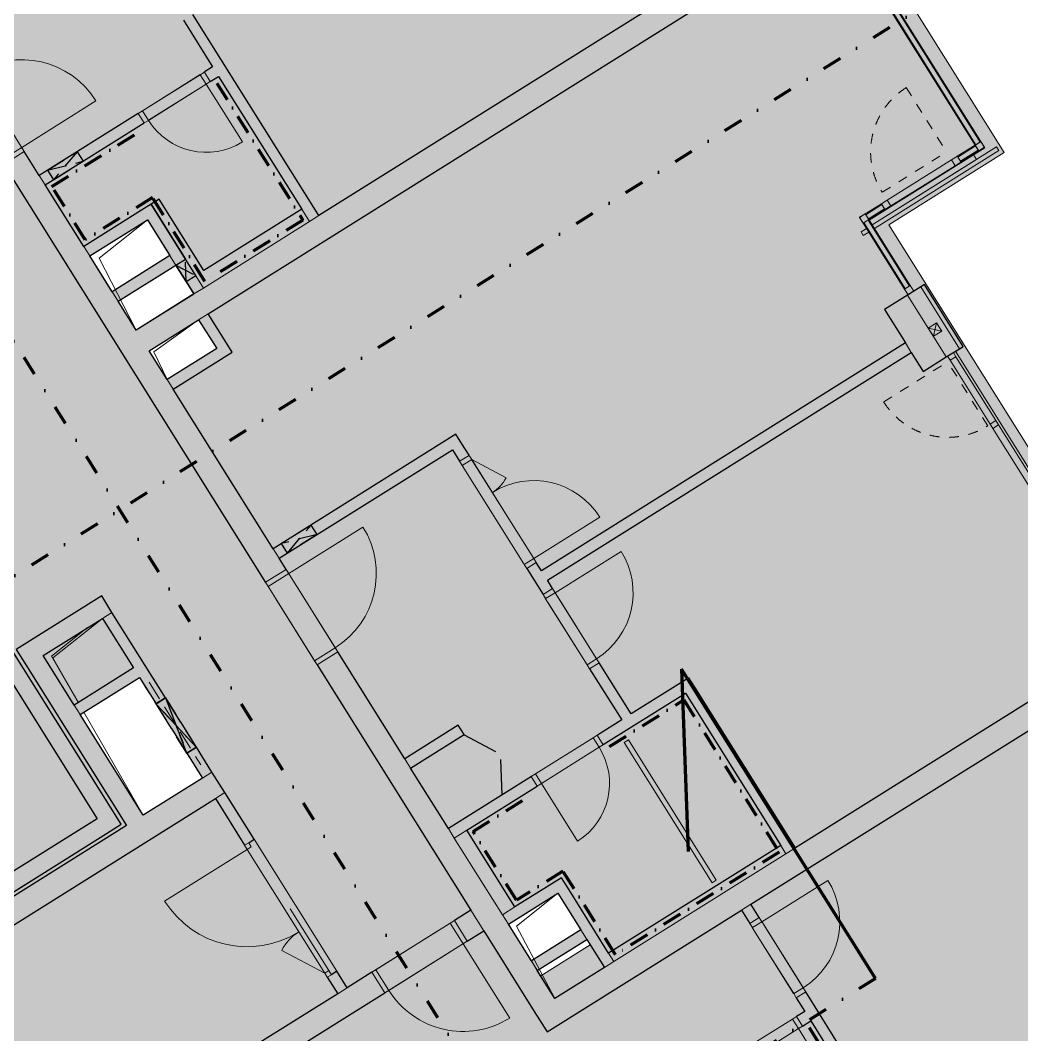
# Model space of a CAD drawing. Header units: millimetres. Extents: x -9657 to 178820, y -8645 to 72638.
# Drawn here: x 95927 to 106212, y 23833 to 34252 of the extents above; entities that cross this region are included whole.
import ezdxf

# ---------------------------------------------------------------- set-up
doc = ezdxf.new("R2010")
doc.units = ezdxf.units.MM
for name, pattern in [('HA_Dash_2mm-S1mm', [200, 100, -100]), ('HA_Dash_3mm-S1mm', [300, 200, -100]), ('HA_DashDot_2_2mm-S0_6mm', [1650, 750, -450, 0, -450]), ('HA_DashDot_4mm-S1mm', [400, 200, -100, 0, -100]), ('HA_DashDot_6mm-S2mm', [600, 200, -200, 0, -200])]:
    doc.linetypes.add(name, pattern=pattern)
for name, color, linetype, lineweight in [('A-DETL-____-OTLN', 9, 'Continuous', 25), ('A-DETL-____-THIN', 9, 'Continuous', 9), ('A-DETL-GENF-OTLN', 9, 'Continuous', 9), ('A-DOOR-____-MCUT', 9, 'Continuous', 9), ('A-DOOR-____-OTLN', 9, 'Continuous', 9), ('A-DOOR-FRAM-MCUT', 9, 'Continuous', 9), ('A-FLOR-____-OTLN', 9, 'Continuous', 9), ('A-GENM-____-HDLN', 9, 'HA_Dash_3mm-S1mm', 9), ('A-GENM-____-MCUT', 9, 'Continuous', 25), ('A-GENM-____-OTLN', 9, 'Continuous', 9), ('A-GLAZ-____-MCUT', 9, 'Continuous', 5), ('A-GLAZ-____-OTLN', 9, 'Continuous', 5), ('A-GLAZ-CURT-MCUT', 9, 'Continuous', 5), ('A-GLAZ-CURT-OTLN', 9, 'Continuous', 5), ('A-GLAZ-CWMG-MCUT', 9, 'Continuous', 5), ('A-GLAZ-CWMG-OTLN', 9, 'Continuous', 5), ('A-WALL-____-MCUT', 9, 'Continuous', 25), ('A-WALL-____-OTLN', 9, 'Continuous', 9), ('G-____-____-SYMB', 9, 'Continuous', 5), ('I-WALL-____-MCUT', 9, 'Continuous', 25), ('I-WALL-____-OTLN', 9, 'Continuous', 9), ('M-HVAC-DUCT-OTLN', 9, 'Continuous', 9), ('S-BEAM-____-OTLN', 9, 'Continuous', 9)]:
    doc.layers.add(name, color=color, linetype=linetype, lineweight=lineweight)

# ---------------------------------------------------------------- blocks, each defined once
blk = doc.blocks.new('HA_DR_Single_Swing_Solid - In_BJ_700x2100-2040353-schema rezu D_130_5300')
at = {"layer": 'A-DOOR-____-MCUT', "linetype": 'HA_DashDot_2_2mm-S0_6mm'}
for p, q in [((-350, 57.5), (350, 57.5)), ((-350, -57.5), (350, -57.5))]:
    blk.add_line(p, q, dxfattribs=at)
at = {"layer": 'A-DOOR-____-OTLN', "lineweight": 5}
blk.add_line((350, -757.5), (350, -57.5), dxfattribs=at)
blk.add_arc((350, -57.5), 700, 180, 270, dxfattribs=at)
at = {"layer": 'A-DOOR-FRAM-MCUT'}
for p, q in [((-350, 57.5), (-400, 57.5)), ((-400, 57.5), (-400, -57.5)), ((-350, -57.5), (-350, 57.5)), ((400, 57.5), (350, 57.5)), ((350, 57.5), (350, -57.5)), ((400, -57.5), (400, 57.5)), ((-400, -57.5), (-350, -57.5)), ((350, -57.5), (400, -57.5))]:
    blk.add_line(p, q, dxfattribs=at)
blk = doc.blocks.new('HA_DR_Single_Swing_Solid - In_BJ_900x2100_Vstup-2040224-schema rezu D_130_5300')
at = {"layer": 'A-DOOR-____-MCUT', "linetype": 'HA_DashDot_2_2mm-S0_6mm'}
for p, q in [((-450, 125), (450, 125)), ((-450, -125), (450, -125))]:
    blk.add_line(p, q, dxfattribs=at)
at = {"layer": 'A-DOOR-____-OTLN', "lineweight": 5}
blk.add_line((450, 1025), (450, 125), dxfattribs=at)
at = {"layer": 'A-DOOR-____-OTLN'}
for p, q in [((-500, 125), (500, 125)), ((-500, -125), (500, -125))]:
    blk.add_line(p, q, dxfattribs=at)
at = {"layer": 'A-DOOR-____-OTLN', "lineweight": 5}
blk.add_arc((450, 125), 900, 90, 180, dxfattribs=at)
at = {"layer": 'A-DOOR-FRAM-MCUT'}
for p, q in [((-500, -125), (-500, 125)), ((-500, 125), (-450, 125)), ((-450, 125), (-450, -125)), ((450, 125), (500, 125)), ((450, -125), (450, 125)), ((500, 125), (500, -125)), ((-450, -125), (-500, -125)), ((500, -125), (450, -125))]:
    blk.add_line(p, q, dxfattribs=at)
blk = doc.blocks.new('HA_DR_Single_Swing_Solid - In_BJ_900x2100_Vstup-2040222-schema rezu D_130_5300')
at = {"layer": 'A-DOOR-____-MCUT', "linetype": 'HA_DashDot_2_2mm-S0_6mm'}
for p, q in [((-450, 125), (450, 125)), ((-450, -125), (450, -125))]:
    blk.add_line(p, q, dxfattribs=at)
at = {"layer": 'A-DOOR-____-OTLN'}
for p, q in [((-500, 125), (500, 125)), ((-500, -125), (500, -125))]:
    blk.add_line(p, q, dxfattribs=at)
at = {"layer": 'A-DOOR-____-OTLN', "lineweight": 5}
blk.add_line((450, -1025), (450, -125), dxfattribs=at)
blk.add_arc((450, -125), 900, 180, 270, dxfattribs=at)
at = {"layer": 'A-DOOR-FRAM-MCUT'}
for p, q in [((-450, 125), (-500, 125)), ((-500, 125), (-500, -125)), ((-450, -125), (-450, 125)), ((500, 125), (450, 125)), ((450, 125), (450, -125)), ((500, -125), (500, 125)), ((-500, -125), (-450, -125)), ((450, -125), (500, -125))]:
    blk.add_line(p, q, dxfattribs=at)
blk = doc.blocks.new('HA_DR_Double_Swing_Solid - In_BJ_1200x2100_800-1662813-schema rezu D_130_5300')
at = {"layer": 'A-DOOR-____-MCUT', "linetype": 'HA_DashDot_2_2mm-S0_6mm'}
for p, q in [((-600, 57.5), (600, 57.5)), ((-600, -57.5), (600, -57.5))]:
    blk.add_line(p, q, dxfattribs=at)
at = {"layer": 'A-DOOR-____-OTLN', "lineweight": 5}
for p, q in [((600, 857.5), (600, 57.5)), ((-253.6, 257.5), (-600, 57.5))]:
    blk.add_line(p, q, dxfattribs=at)
for centre, radius, start, end in [((600, 57.5), 800, 90, 180), ((-600, 57.5), 400, 360, 30)]:
    blk.add_arc(centre, radius, start, end, dxfattribs=at)
at = {"layer": 'A-DOOR-FRAM-MCUT'}
for p, q in [((-650, -57.5), (-650, 57.5)), ((-650, 57.5), (-600, 57.5)), ((-600, 57.5), (-600, -57.5)), ((600, 57.5), (650, 57.5)), ((600, -57.5), (600, 57.5)), ((650, 57.5), (650, -57.5)), ((-600, -57.5), (-650, -57.5)), ((650, -57.5), (600, -57.5))]:
    blk.add_line(p, q, dxfattribs=at)
blk = doc.blocks.new('HA_DR_Single_Swing_Solid - In_BJ_700x2100-2040355-schema rezu D_130_5300')
at = {"layer": 'A-DOOR-____-MCUT', "linetype": 'HA_DashDot_2_2mm-S0_6mm'}
for p, q in [((-350, 57.5), (350, 57.5)), ((-350, -57.5), (350, -57.5))]:
    blk.add_line(p, q, dxfattribs=at)
at = {"layer": 'A-DOOR-____-OTLN', "lineweight": 5}
blk.add_line((350, 757.5), (350, 57.5), dxfattribs=at)
blk.add_arc((350, 57.5), 700, 90, 180, dxfattribs=at)
at = {"layer": 'A-DOOR-FRAM-MCUT'}
for p, q in [((-400, -57.5), (-400, 57.5)), ((-400, 57.5), (-350, 57.5)), ((-350, 57.5), (-350, -57.5)), ((350, 57.5), (400, 57.5)), ((350, -57.5), (350, 57.5)), ((400, 57.5), (400, -57.5)), ((-350, -57.5), (-400, -57.5)), ((400, -57.5), (350, -57.5))]:
    blk.add_line(p, q, dxfattribs=at)
blk = doc.blocks.new('HA_DR_Single_Swing_Solid - In_BJ_800x2100-2040331-schema rezu D_130_5300')
at = {"layer": 'A-DOOR-____-MCUT', "linetype": 'HA_DashDot_2_2mm-S0_6mm'}
for p, q in [((-400, 57.5), (400, 57.5)), ((-400, -57.5), (400, -57.5))]:
    blk.add_line(p, q, dxfattribs=at)
at = {"layer": 'A-DOOR-____-OTLN', "lineweight": 5}
blk.add_line((400, -857.5), (400, -57.5), dxfattribs=at)
blk.add_arc((400, -57.5), 800, 180, 270, dxfattribs=at)
at = {"layer": 'A-DOOR-FRAM-MCUT'}
for p, q in [((-400, 57.5), (-450, 57.5)), ((-450, 57.5), (-450, -57.5)), ((-400, -57.5), (-400, 57.5)), ((450, 57.5), (400, 57.5)), ((400, 57.5), (400, -57.5)), ((450, -57.5), (450, 57.5)), ((-450, -57.5), (-400, -57.5)), ((400, -57.5), (450, -57.5))]:
    blk.add_line(p, q, dxfattribs=at)
blk = doc.blocks.new('HA_DR_Double_Swing_Solid_wCasing - In_OBJ_1500x2100_1000-1799535-schema rezu D_130_5300')
at = {"layer": 'A-DOOR-____-MCUT', "linetype": 'HA_DashDot_2_2mm-S0_6mm'}
for p, q in [((-750, 57.5), (750, 57.5)), ((-750, 7.5), (750, 7.5))]:
    blk.add_line(p, q, dxfattribs=at)
at = {"layer": 'A-DOOR-____-OTLN', "lineweight": 5}
for p, q in [((750, 1057.5), (750, 57.5)), ((-317, 307.5), (-750, 57.5))]:
    blk.add_line(p, q, dxfattribs=at)
for centre, radius, start, end in [((750, 57.5), 1000, 90, 180), ((-750, 57.5), 500, 360, 30)]:
    blk.add_arc(centre, radius, start, end, dxfattribs=at)
at = {"layer": 'A-DOOR-FRAM-MCUT'}
for p, q in [((-800, 7.5), (-800, 57.5)), ((-800, 57.5), (-750, 57.5)), ((-750, 7.5), (-800, 7.5)), ((-750, 57.5), (-750, 7.5)), ((750, 57.5), (800, 57.5)), ((750, 7.5), (750, 57.5)), ((800, 7.5), (750, 7.5)), ((800, 57.5), (800, 7.5))]:
    blk.add_line(p, q, dxfattribs=at)
blk = doc.blocks.new('HA_DR_Single_Swing_Solid - In_BJ_900x2100_Vstup-2040226-schema rezu D_130_5300')
at = {"layer": 'A-DOOR-____-MCUT', "linetype": 'HA_DashDot_2_2mm-S0_6mm'}
for p, q in [((-450, 125), (450, 125)), ((-450, -125), (450, -125))]:
    blk.add_line(p, q, dxfattribs=at)
at = {"layer": 'A-DOOR-____-OTLN'}
for p, q in [((-500, 125), (500, 125)), ((-500, -125), (500, -125))]:
    blk.add_line(p, q, dxfattribs=at)
at = {"layer": 'A-DOOR-____-OTLN', "lineweight": 5}
blk.add_line((450, -1025), (450, -125), dxfattribs=at)
blk.add_arc((450, -125), 900, 180, 270, dxfattribs=at)
at = {"layer": 'A-DOOR-FRAM-MCUT'}
for p, q in [((-450, 125), (-500, 125)), ((-500, 125), (-500, -125)), ((-450, -125), (-450, 125)), ((500, 125), (450, 125)), ((450, 125), (450, -125)), ((500, -125), (500, 125)), ((-500, -125), (-450, -125)), ((450, -125), (500, -125))]:
    blk.add_line(p, q, dxfattribs=at)
blk = doc.blocks.new('HA_WD_SinglePanel - 1000x2400-1662822-schema rezu D_130_5300')
at = {"layer": 'A-GLAZ-____-MCUT'}
for p, q in [((-420, 70), (-500, 70)), ((-500, 0), (-440, 0)), ((-440, -25), (-440, 25)), ((-440, 25), (-390, 25)), ((-420, 25), (-420, 70)), ((-390, 25), (-390, -25)), ((390, 5), (-390, 5)), ((390, -25), (390, 25)), ((390, 25), (440, 25)), ((500, 70), (420, 70)), ((420, 70), (420, 25)), ((440, 25), (440, -25)), ((440, 0), (500, 0)), ((-390, -25), (-440, -25)), ((390, -5), (-390, -5)), ((440, -25), (390, -25))]:
    blk.add_line(p, q, dxfattribs=at)
at = {"layer": 'A-GLAZ-____-OTLN'}
for p, q in [((440, 25), (-440, 25)), ((-440, -25), (-440, 25)), ((420, 70), (-420, 70)), ((390, 25), (-390, 25)), ((440, 25), (440, -25)), ((-440, -25), (440, -25)), ((390, -25), (-390, -25))]:
    blk.add_line(p, q, dxfattribs=at)
blk = doc.blocks.new('System Panel - Glazed_50mm_Offset50-2022182-schema rezu D_130_5300')
at = {"layer": 'A-GLAZ-CURT-MCUT'}
for p, q in [((1197.5, 125), (-1197.5, 125)), ((-1197.5, 125), (-1197.5, 75)), ((1197.5, 75), (1197.5, 125)), ((-1197.5, 75), (1197.5, 75))]:
    blk.add_line(p, q, dxfattribs=at)
blk = doc.blocks.new('Rectangular Mullion - 70x70_Symetric_Offset0-2022180-schema rezu D_130_5300')
at = {"layer": 'A-GLAZ-CWMG-OTLN'}
for p, q in [((-11349, 33007), (-12619, 35036)), ((-11408, 32970), (-12679, 34999))]:
    blk.add_line(p, q, dxfattribs=at)
blk = doc.blocks.new('Rectangular Mullion - 70x70_Symetric_Offset0-1395025-schema rezu D_130_5300')
at = {"layer": 'A-GLAZ-CWMG-MCUT'}
for p, q in [((-70, -65), (0, -65)), ((-70, -135), (-70, -65)), ((0, -65), (0, -135)), ((0, -135), (-70, -135))]:
    blk.add_line(p, q, dxfattribs=at)
blk = doc.blocks.new('System Panel - Glazed_50mm_Offset50-1502159-schema rezu D_130_5300')
at = {"layer": 'A-GLAZ-CURT-MCUT'}
for p, q in [((107.5, 125), (-107.5, 125)), ((-107.5, 125), (-107.5, 75)), ((107.5, 75), (107.5, 125)), ((-107.5, 75), (107.5, 75))]:
    blk.add_line(p, q, dxfattribs=at)
blk = doc.blocks.new('Rectangular Mullion - 70x70_Symetric_Offset0-1505272-schema rezu D_130_5300')
at = {"layer": 'A-GLAZ-CWMG-OTLN'}
for p, q in [((-15865, 39680), (-15683, 39795)), ((-15828, 39621), (-15646, 39735))]:
    blk.add_line(p, q, dxfattribs=at)
blk = doc.blocks.new('Rectangular Mullion - 70x70_Symetric_Offset0-1501645-schema rezu D_130_5300')
at = {"layer": 'A-GLAZ-CWMG-MCUT'}
for p, q in [((-70, -65), (0, -65)), ((-70, -135), (-70, -65)), ((0, -65), (0, -135)), ((0, -135), (-70, -135))]:
    blk.add_line(p, q, dxfattribs=at)
blk = doc.blocks.new('Rectangular Mullion - 70x70_Symetric_Offset0-1501646-schema rezu D_130_5300')
at = {"layer": 'A-GLAZ-CWMG-MCUT'}
for p, q in [((0, -65), (-70, -65)), ((-70, -65), (-70, -135)), ((0, -135), (0, -65)), ((-70, -135), (0, -135))]:
    blk.add_line(p, q, dxfattribs=at)
blk = doc.blocks.new('System Panel - Glazed_50mm_Offset50-2022159-schema rezu D_130_5300')
at = {"layer": 'A-GLAZ-CURT-MCUT'}
for p, q in [((400, 125), (-400, 125)), ((-400, 125), (-400, 75)), ((400, 75), (400, 125)), ((-400, 75), (400, 75))]:
    blk.add_line(p, q, dxfattribs=at)
blk = doc.blocks.new('Rectangular Mullion - 70x70_Symetric_Offset0-2022157-schema rezu D_130_5300')
at = {"layer": 'A-GLAZ-CWMG-OTLN'}
for p, q in [((-12074, 31528), (-12498, 32205)), ((-12133, 31491), (-12557, 32168))]:
    blk.add_line(p, q, dxfattribs=at)
blk = doc.blocks.new('Rectangular Mullion - 70x70_Symetric_Offset0-1395026-schema rezu D_130_5300')
at = {"layer": 'A-GLAZ-CWMG-MCUT'}
for p, q in [((0, -65), (-70, -65)), ((-70, -65), (-70, -135)), ((0, -135), (0, -65)), ((-70, -135), (0, -135))]:
    blk.add_line(p, q, dxfattribs=at)
blk = doc.blocks.new('HA_GM_Shaft_Rectangle - Default-2055999-schema rezu D_130_5300')
at = {"layer": 'A-DETL-GENF-OTLN'}
for p, q in [((70, -70), (700, 0)), ((0, -900), (70, -70))]:
    blk.add_line(p, q, dxfattribs=at)
at = {"layer": 'A-GENM-____-OTLN'}
for p, q in [((0, -900), (0, 0)), ((0, 0), (700, 0)), ((700, 0), (700, -900)), ((700, -900), (0, -900))]:
    blk.add_line(p, q, dxfattribs=at)
blk = doc.blocks.new('HA_GM_Shaft_Rectangle - Default-2056017-schema rezu D_130_5300')
at = {"layer": 'A-DETL-GENF-OTLN'}
for p, q in [((35, -35), (600, 0)), ((0, -350), (35, -35))]:
    blk.add_line(p, q, dxfattribs=at)
at = {"layer": 'A-GENM-____-OTLN'}
for p, q in [((0, -350), (0, 0)), ((0, 0), (600, 0)), ((600, 0), (600, -350)), ((600, -350), (0, -350))]:
    blk.add_line(p, q, dxfattribs=at)
blk = doc.blocks.new('HA_GM_Shaft_Rectangle - Default-2056019-schema rezu D_130_5300')
at = {"layer": 'A-DETL-GENF-OTLN'}
for p, q in [((60, -60), (600, 0)), ((0, -900), (60, -60))]:
    blk.add_line(p, q, dxfattribs=at)
at = {"layer": 'A-GENM-____-OTLN'}
for p, q in [((0, -900), (0, 0)), ((0, 0), (600, 0)), ((600, 0), (600, -900)), ((600, -900), (0, -900))]:
    blk.add_line(p, q, dxfattribs=at)
blk = doc.blocks.new('HA_GM_Shaft_Rectangle - Default-1963429-schema rezu D_130_5300')
at = {"layer": 'A-DETL-GENF-OTLN'}
for p, q in [((160, -160), (1600, 0)), ((0, -1735), (160, -160))]:
    blk.add_line(p, q, dxfattribs=at)
at = {"layer": 'A-GENM-____-OTLN'}
blk.add_line((370, 0), (1570, 0), dxfattribs=at)
blk = doc.blocks.new('HA_GM_Shaft_Rectangle - Default-1963431-schema rezu D_130_5300')
at = {"layer": 'A-DETL-GENF-OTLN'}
for p, q in [((51, -620), (72, -72)), ((72, -72), (540, -20)), ((0, -1955), (47, -735))]:
    blk.add_line(p, q, dxfattribs=at)
blk = doc.blocks.new('Systémový panel - Sklo-1501127-schema rezu D_130_5300')
at = {"layer": 'A-GLAZ-CURT-MCUT'}
for p, q in [((787.5, 0), (-787.5, 0)), ((-787.5, 0), (-787.5, -70)), ((787.5, -70), (787.5, 0)), ((-787.5, -70), (787.5, -70))]:
    blk.add_line(p, q, dxfattribs=at)
blk = doc.blocks.new('Obdélníková příčel - 50x70mm EXT-1501128-schema rezu D_130_5300')
at = {"layer": 'A-GLAZ-CWMG-MCUT'}
for p, q in [((-50, 70), (0, 70)), ((-50, 0), (-50, 70)), ((0, 70), (0, 0)), ((0, 0), (-50, 0))]:
    blk.add_line(p, q, dxfattribs=at)
blk = doc.blocks.new('ABMV_CW_Single_Swing_Generic - Ex_Glass_SKLOPNE-1536050-schema rezu D_130_5300')
at = {"layer": 'A-DOOR-____-OTLN', "linetype": 'HA_Dash_2mm-S1mm', "lineweight": 5}
for p in [(387.5, 805), (-387.5, 30)]:
    blk.add_line(p, (387.5, 30), dxfattribs=at)
blk.add_arc((387.5, 30), 775, 90, 180, dxfattribs=at)
blk = doc.blocks.new('Obdélníková příčel - 50x70mm EXT-1501125-schema rezu D_130_5300')
at = {"layer": 'A-GLAZ-CWMG-OTLN'}
for p, q in [((-15958, 37616), (-15547, 36959)), ((-15899, 37653), (-15488, 36996))]:
    blk.add_line(p, q, dxfattribs=at)
blk = doc.blocks.new('Obdélníková příčel - 50x70mm EXT-1501126-schema rezu D_130_5300')
at = {"layer": 'A-GLAZ-CWMG-MCUT'}
for p, q in [((-25, 70), (25, 70)), ((-25, 0), (-25, 70)), ((25, 70), (25, 0)), ((25, 0), (-25, 0))]:
    blk.add_line(p, q, dxfattribs=at)
blk = doc.blocks.new('ABMV_CW_Single_Swing_Generic - Ex_Glass_SKLOPNE-1536052-schema rezu D_130_5300')
at = {"layer": 'A-DOOR-____-OTLN', "linetype": 'HA_Dash_2mm-S1mm', "lineweight": 5}
for p in [(390, 810), (-390, 30)]:
    blk.add_line(p, (390, 30), dxfattribs=at)
blk.add_arc((390, 30), 780, 90, 180, dxfattribs=at)
blk = doc.blocks.new('Rectangular Mullion - 70x70_Symetric_Offset0-1502155-schema rezu D_130_5300')
at = {"layer": 'A-GLAZ-CWMG-OTLN'}
for p, q in [((-16585, 39229), (-15924, 39643)), ((-16548, 39170), (-15887, 39584))]:
    blk.add_line(p, q, dxfattribs=at)
blk = doc.blocks.new('Rectangular Mullion - 70x70_Symetric_Offset0-1501643-schema rezu D_130_5300')
at = {"layer": 'A-GLAZ-CWMG-MCUT'}
for p, q in [((-35, -65), (35, -65)), ((-35, -135), (-35, -65)), ((35, -65), (35, -135)), ((35, -135), (-35, -135))]:
    blk.add_line(p, q, dxfattribs=at)
blk = doc.blocks.new('System Panel - Glazed_50mm_Offset50-1502124-schema rezu D_130_5300')
at = {"layer": 'A-GLAZ-CURT-MCUT'}
for p, q in [((97.5, 125), (-97.5, 125)), ((-97.5, 125), (-97.5, 75)), ((97.5, 75), (97.5, 125)), ((-97.5, 75), (97.5, 75))]:
    blk.add_line(p, q, dxfattribs=at)
blk = doc.blocks.new('Rectangular Mullion - 70x70_Symetric_Offset0-1505059-schema rezu D_130_5300')
at = {"layer": 'A-GLAZ-CWMG-OTLN'}
for p, q in [((-16810, 39089), (-16645, 39192)), ((-16773, 39029), (-16607, 39133))]:
    blk.add_line(p, q, dxfattribs=at)
blk = doc.blocks.new('HA_GM_Tiling_LineBased - Generic Tiles-1986773-schema rezu D_130_5300')
at = {"layer": 'A-GENM-____-OTLN', "linetype": 'HA_DashDot_4mm-S1mm', "lineweight": 80}
blk.add_line((50, -50), (1710, -50), dxfattribs=at)
blk = doc.blocks.new('HA_GM_Tiling_LineBased - Generic Tiles-1986771-schema rezu D_130_5300')
at = {"layer": 'A-GENM-____-OTLN', "linetype": 'HA_DashDot_4mm-S1mm', "lineweight": 80}
blk.add_line((50, -50), (1235, -50), dxfattribs=at)
blk = doc.blocks.new('HA_GM_Tiling_LineBased - Generic Tiles-1986770-schema rezu D_130_5300')
at = {"layer": 'A-GENM-____-OTLN', "linetype": 'HA_DashDot_4mm-S1mm', "lineweight": 80}
blk.add_line((50, -50), (1065, -50), dxfattribs=at)
blk = doc.blocks.new('HA_GM_Tiling_LineBased - Generic Tiles-1986772-schema rezu D_130_5300')
at = {"layer": 'A-GENM-____-OTLN', "linetype": 'HA_DashDot_4mm-S1mm', "lineweight": 80}
blk.add_line((-50, -50), (765, -50), dxfattribs=at)
blk = doc.blocks.new('HA_GM_Tiling_LineBased - Generic Tiles-1986774-schema rezu D_130_5300')
at = {"layer": 'A-GENM-____-OTLN', "linetype": 'HA_DashDot_4mm-S1mm', "lineweight": 80}
blk.add_line((50, -50), (695, -50), dxfattribs=at)
blk = doc.blocks.new('HA_GM_Tiling_LineBased - Generic Tiles-1986775-schema rezu D_130_5300')
at = {"layer": 'A-GENM-____-OTLN', "linetype": 'HA_DashDot_4mm-S1mm', "lineweight": 80}
blk.add_line((50, -50), (1150, -50), dxfattribs=at)
blk = doc.blocks.new('HA_GM_Tiling_LineBased - Generic Tiles-1986776-schema rezu D_130_5300')
at = {"layer": 'A-GENM-____-OTLN', "linetype": 'HA_DashDot_4mm-S1mm', "lineweight": 80}
blk.add_line((50, -50), (950, -50), dxfattribs=at)
blk = doc.blocks.new('HA_GM_Tiling_LineBased - Generic Tiles-1986777-schema rezu D_130_5300')
at = {"layer": 'A-GENM-____-OTLN', "linetype": 'HA_DashDot_4mm-S1mm', "lineweight": 80}
blk.add_line((50, -50), (1895, -50), dxfattribs=at)
blk = doc.blocks.new('HA_GM_Tiling_LineBased - Generic Tiles-1986778-schema rezu D_130_5300')
at = {"layer": 'A-GENM-____-OTLN', "linetype": 'HA_DashDot_4mm-S1mm', "lineweight": 80}
blk.add_line((50, -50), (2035, -50), dxfattribs=at)
blk = doc.blocks.new('HA_GM_Tiling_LineBased - Generic Tiles-1986779-schema rezu D_130_5300')
at = {"layer": 'A-GENM-____-OTLN', "linetype": 'HA_DashDot_4mm-S1mm', "lineweight": 80}
blk.add_line((-50, -50), (515, -50), dxfattribs=at)
blk = doc.blocks.new('HA_GM_Tiling_LineBased - Generic Tiles-1986780-schema rezu D_130_5300')
at = {"layer": 'A-GENM-____-OTLN', "linetype": 'HA_DashDot_4mm-S1mm', "lineweight": 80}
blk.add_line((50, -50), (885, -50), dxfattribs=at)
blk = doc.blocks.new('HA_GM_Tiling_LineBased - Generic Tiles-1986781-schema rezu D_130_5300')
at = {"layer": 'A-GENM-____-OTLN', "linetype": 'HA_DashDot_4mm-S1mm', "lineweight": 80}
blk.add_line((50, -50), (800, -50), dxfattribs=at)
blk = doc.blocks.new('HA_GM_Tiling_LineBased - Generic Tiles-1684292-schema rezu D_130_5300')
at = {"layer": 'A-GENM-____-OTLN', "linetype": 'HA_DashDot_4mm-S1mm', "lineweight": 80}
blk.add_line((50, -50), (3785, -50), dxfattribs=at)
blk = doc.blocks.new('HA_GM_Opening_Rectangle_WallBased - Default-1969288-schema rezu D_130_5300')
at = {"layer": 'A-GENM-____-MCUT', "linetype": 'HA_Dash_3mm-S1mm'}
for p, q in [((305, 57.5), (-55, -57.5)), ((-55, 57.5), (305, -57.5)), ((-55, 57.5), (-55, -57.5)), ((-55, 57.5), (305, 57.5)), ((305, 57.5), (305, -57.5)), ((-55, -57.5), (305, -57.5))]:
    blk.add_line(p, q, dxfattribs=at)
blk = doc.blocks.new('HA_GM_Opening_Rectangle_WallBased - Default-2007176-schema rezu D_130_5300')
at = {"layer": 'A-GENM-____-MCUT', "linetype": 'HA_Dash_3mm-S1mm'}
for p, q in [((425, 57.5), (-175, -57.5)), ((-175, 57.5), (425, -57.5)), ((-175, 57.5), (-175, -57.5)), ((-175, 57.5), (425, 57.5)), ((425, 57.5), (425, -57.5)), ((-175, -57.5), (425, -57.5))]:
    blk.add_line(p, q, dxfattribs=at)
blk = doc.blocks.new('HA_GM_Opening_Rectangle_WallBased - Default-2007272-schema rezu D_130_5300')
at = {"layer": 'A-GENM-____-MCUT', "linetype": 'HA_Dash_3mm-S1mm'}
for p, q in [((425, 57.5), (-175, -57.5)), ((-175, 57.5), (425, -57.5)), ((-175, 57.5), (-175, -57.5)), ((-175, 57.5), (425, 57.5)), ((425, 57.5), (425, -57.5)), ((-175, -57.5), (425, -57.5))]:
    blk.add_line(p, q, dxfattribs=at)
blk = doc.blocks.new('TB_Porotherm KP11_5_1000mm - TB_Porotherm KP11_5_1000mm-1863649-schema rezu D_130_5300')
at = {"layer": 'A-GENM-____-HDLN'}
for p, q in [((-500, 57.5), (500, 57.5)), ((-500, 0), (500, 0)), ((500, -57.5), (-500, -57.5))]:
    blk.add_line(p, q, dxfattribs=at)
blk = doc.blocks.new('HA_GM_Opening_Rectangle_WallBased - Default-2068907-schema rezu D_130_5300')
at = {"layer": 'A-GENM-____-MCUT', "linetype": 'HA_Dash_3mm-S1mm'}
for p, q in [((225, 58), (25, -58)), ((25, 58), (225, -58)), ((25, 58), (25, -58)), ((25, 58), (225, 58)), ((225, 58), (225, -58)), ((25, -58), (225, -58))]:
    blk.add_line(p, q, dxfattribs=at)
blk = doc.blocks.new('185-01_OBJEKT C_Central_rvt-3-schema rezu D_130_5300')
at = {"layer": 'A-DETL-____-OTLN'}
for p, q in [((-16655, 26914), (-16333, 26743)), ((-16281, 26660), (-16268, 26295))]:
    blk.add_line(p, q, dxfattribs=at)
at = {"layer": 'A-FLOR-____-OTLN'}
blk.add_line((-12033, 31472), (-12038, 31470), dxfattribs=at)
at = {"layer": 'A-WALL-____-MCUT', "lineweight": 9}
for p, q in [((-21019, 32659), (-20958, 32561)), ((-18244, 32184), (-18323, 32312)), ((-18244, 32184), (-18146, 32246)), ((-18244, 32184), (-19333, 31502)), ((-19333, 31502), (-18244, 32184)), ((-20562, 31930), (-20501, 31832)), ((-19412, 31629), (-19518, 31799)), ((-19518, 31799), (-19412, 31629)), ((-19412, 31629), (-19333, 31502)), ((-19430, 31441), (-19333, 31502)), ((-11966, 31515), (-11568, 30879)), ((-11568, 30879), (-11966, 31515)), ((-20270, 31464), (-20209, 31366)), ((-11703, 30794), (-12101, 31429)), ((-12101, 31429), (-11703, 30794)), ((-19285, 31237), (-19382, 31176)), ((-12063, 30841), (-12124, 30938)), ((-19705, 30561), (-19644, 30464)), ((-18617, 28824), (-18556, 28726)), ((-20272, 28170), (-20370, 28109)), ((-20661, 27219), (-20600, 27121)), ((-17266, 26667), (-17205, 26570)), ((-19343, 26469), (-19245, 26531)), ((-19112, 26319), (-19210, 26258)), ((-16817, 25951), (-16756, 25853)), ((-16629, 25933), (-16756, 25853)), ((-16262, 25065), (-16756, 25853)), ((-16756, 25853), (-16262, 25065)), ((-13351, 25691), (-13404, 25776)), ((-13351, 25691), (-13253, 25752)), ((-13351, 25691), (-15118, 24585)), ((-15118, 24585), (-13351, 25691)), ((-16262, 25065), (-16135, 25145)), ((-13710, 25172), (-13807, 25111)), ((-16453, 24899), (-16586, 25111)), ((-16262, 25065), (-16201, 24968)), ((-15965, 24591), (-15904, 24493)), ((-15171, 24669), (-15118, 24585)), ((-15215, 24524), (-15118, 24585)), ((-17954, 24253), (-17857, 24314))]:
    blk.add_line(p, q, dxfattribs=at)
at = {"layer": 'A-WALL-____-MCUT'}
for p, q in [((-11966, 31515), (-12101, 31430)), ((-11928, 31539), (-11966, 31515)), ((-11529, 30903), (-11928, 31539)), ((-12101, 31430), (-12101, 31429)), ((-11703, 30794), (-11568, 30879)), ((-11568, 30879), (-11529, 30903))]:
    blk.add_line(p, q, dxfattribs=at)
at = {"layer": 'A-WALL-____-OTLN'}
for p, q in [((-12465, 32152), (-11187, 32952)), ((-11164, 32914), (-11187, 32952)), ((-11393, 32823), (-12465, 32152)), ((-11164, 32914), (-12441, 32114)), ((-11393, 32823), (-11426, 32876)), ((-12579, 32080), (-12524, 32115)), ((-12556, 32042), (-12579, 32080)), ((-12500, 32077), (-12556, 32042))]:
    blk.add_line(p, q, dxfattribs=at)
at = {"layer": 'I-WALL-____-MCUT'}
for p, q in [((-14409, 34586), (-18146, 32246)), ((-18146, 32246), (-19441, 34313)), ((-19285, 31237), (-14276, 34375)), ((-19539, 34252), (-19239, 33773)), ((-19239, 33773), (-19324, 33720)), ((-19263, 33623), (-19178, 33676)), ((-19178, 33676), (-18323, 32312)), ((-20002, 33296), (-21019, 32659)), ((-20958, 32561), (-19941, 33198)), ((-21019, 32659), (-21173, 32905)), ((-21384, 32772), (-18696, 28479)), ((-20562, 31930), (-20958, 32561)), ((-19787, 32416), (-19871, 32363)), ((-19328, 31683), (-19787, 32416)), ((-19969, 32301), (-20562, 31930)), ((-19871, 32363), (-19969, 32301)), ((-19518, 31799), (-19871, 32363)), ((-19871, 32363), (-19518, 31799)), ((-18323, 32312), (-19328, 31683)), ((-20501, 31832), (-19908, 32204)), ((-19908, 32204), (-19677, 31835)), ((-20270, 31464), (-20501, 31832)), ((-19677, 31835), (-20270, 31464)), ((-20209, 31366), (-19616, 31738)), ((-19616, 31738), (-19510, 31568)), ((-19510, 31568), (-19430, 31441)), ((-20023, 31070), (-20209, 31366)), ((-19430, 31441), (-20023, 31070)), ((-12101, 31429), (-12338, 31280)), ((-12338, 31280), (-12124, 30938)), ((-19891, 30858), (-19382, 31176)), ((-19382, 31176), (-19196, 30880)), ((-19099, 30941), (-19285, 31237)), ((-19705, 30561), (-19891, 30858)), ((-19196, 30880), (-19705, 30561)), ((-19644, 30464), (-19038, 30843)), ((-19038, 30843), (-19099, 30941)), ((-12124, 30938), (-15861, 28597)), ((-15800, 28500), (-12063, 30841)), ((-12063, 30841), (-11940, 30646)), ((-11940, 30646), (-11703, 30794)), ((-18617, 28824), (-19644, 30464)), ((-16739, 30000), (-18617, 28824)), ((-16678, 29902), (-16739, 30000)), ((-18556, 28726), (-16776, 29841)), ((-16776, 29841), (-16702, 29723)), ((-16604, 29784), (-16678, 29902)), ((-18484, 28612), (-18556, 28726)), ((-15861, 28597), (-15914, 28682)), ((-16012, 28621), (-15844, 28354)), ((-15747, 28415), (-15800, 28500)), ((-20378, 28340), (-21256, 27790)), ((-20272, 28170), (-20378, 28340)), ((-19723, 27293), (-20272, 28170)), ((-20980, 27727), (-20370, 28109)), ((-20370, 28109), (-20051, 27601)), ((-20177, 25994), (-21289, 27769)), ((-21256, 27790), (-21149, 27621)), ((-20661, 27219), (-20980, 27727)), ((-17266, 26667), (-17953, 27765)), ((-10109, 27722), (-13253, 25752)), ((-21149, 27621), (-20122, 25981)), ((-18165, 27632), (-16586, 25111)), ((-14940, 27127), (-15269, 27652)), ((-21346, 27521), (-20425, 26051)), ((-20051, 27601), (-20661, 27219)), ((-15367, 27591), (-15037, 27066)), ((-13710, 25172), (-9976, 27510)), ((-20600, 27121), (-19990, 27503)), ((-19990, 27503), (-19820, 27232)), ((-14347, 27498), (-14940, 27127)), ((-14286, 27401), (-14347, 27498)), ((-15226, 26812), (-14383, 27340)), ((-14383, 27340), (-13404, 25776)), ((-13253, 25752), (-14286, 27401)), ((-19820, 27232), (-19723, 27293)), ((-19953, 26087), (-20600, 27121)), ((-16715, 27012), (-17266, 26667)), ((-16654, 26915), (-16715, 27012)), ((-15037, 27066), (-15287, 26909)), ((-17205, 26570), (-16654, 26915)), ((-19404, 26785), (-19502, 26724)), ((-19245, 26531), (-19404, 26785)), ((-19502, 26724), (-19343, 26469)), ((-19343, 26469), (-19953, 26087)), ((-19112, 26319), (-19245, 26531)), ((-16817, 25951), (-17205, 26570)), ((-15965, 26484), (-16817, 25951)), ((-16629, 25933), (-15904, 26387)), ((-18812, 25840), (-19112, 26319)), ((-21718, 24686), (-19210, 26258)), ((-19210, 26258), (-18910, 25779)), ((-20425, 26051), (-21781, 25201)), ((-20122, 25981), (-21851, 24898)), ((-20330, 25898), (-20177, 25994)), ((-21838, 24953), (-20330, 25898)), ((-16135, 25145), (-16629, 25933)), ((-18868, 25805), (-18812, 25840)), ((-13404, 25776), (-15171, 24669)), ((-15656, 25445), (-16135, 25145)), ((-15595, 25347), (-15656, 25445)), ((-15171, 24669), (-15595, 25347)), ((-16201, 24968), (-15693, 25286)), ((-15693, 25286), (-15457, 24909)), ((-13625, 25036), (-13710, 25172)), ((-16586, 25111), (-16755, 25004)), ((-15803, 23861), (-13807, 25111)), ((-13807, 25111), (-13722, 24975)), ((-15965, 24591), (-16201, 24968)), ((-15457, 24909), (-15965, 24591)), ((-16623, 24793), (-16453, 24899)), ((-16453, 24899), (-15936, 24072)), ((-15904, 24493), (-15396, 24812)), ((-15396, 24812), (-15215, 24524)), ((-15724, 24205), (-15904, 24493)), ((-15215, 24524), (-15724, 24205)), ((-18061, 24423), (-17954, 24253)), ((-17963, 24484), (-18018, 24449)), ((-17857, 24314), (-17963, 24484)), ((-17603, 24474), (-17857, 24314)), ((-17954, 24253), (-18810, 23717)), ((-18466, 23638), (-17470, 24262)), ((-13244, 24212), (-13157, 24072)), ((-10963, 20786), (-13147, 24273)), ((-15936, 24072), (-15803, 23861)), ((-13157, 24072), (-13241, 24019)), ((-13180, 23922), (-13096, 23975)), ((-13096, 23975), (-11060, 20725))]:
    blk.add_line(p, q, dxfattribs=at)
at = {"layer": 'I-WALL-____-OTLN'}
for p, q in [((-19959, 33322), (-19366, 33694)), ((-19305, 33596), (-19898, 33225)), ((-16578, 29741), (-15941, 28724)), ((-16041, 28668), (-16675, 29680)), ((-15720, 28373), (-15296, 27695)), ((-15393, 27633), (-15818, 28311)), ((-19502, 26724), (-19820, 27232)), ((-19723, 27293), (-19404, 26785)), ((-15923, 26511), (-15330, 26883)), ((-15269, 26785), (-15862, 26413)), ((-14968, 26861), (-15011, 26835)), ((-14108, 25394), (-15011, 26835)), ((-14968, 26861), (-14066, 25420)), ((-18812, 25840), (-17963, 24484)), ((-18087, 24465), (-18883, 25736)), ((-14066, 25420), (-14108, 25394)), ((-13271, 24255), (-13696, 24933)), ((-13598, 24994), (-13173, 24316))]:
    blk.add_line(p, q, dxfattribs=at)
at = {"layer": 'M-HVAC-DUCT-OTLN', "lineweight": 5}
for p, q in [((-11888, 31091), (-11803, 31144)), ((-11750, 31060), (-11888, 31091)), ((-11835, 31007), (-11888, 31091)), ((-11835, 31007), (-11803, 31144)), ((-11750, 31060), (-11835, 31007)), ((-11803, 31144), (-11750, 31060))]:
    blk.add_line(p, q, dxfattribs=at)
at = {"layer": 'A-DOOR-____-OTLN', "color": 50, "lineweight": 9}
for name, p, rotation in [('HA_DR_Single_Swing_Solid - In_BJ_900x2100_Vstup-2040224-schema rezu D_130_5300', (-21544, 33262), 302.0612494774555), ('HA_DR_Single_Swing_Solid - In_BJ_700x2100-2040353-schema rezu D_130_5300', (-19632, 33459), 32.06124947745543), ('ABMV_CW_Single_Swing_Generic - Ex_Glass_SKLOPNE-1536052-schema rezu D_130_5300', (-12015, 32667), 32.06124947745532), ('ABMV_CW_Single_Swing_Generic - Ex_Glass_SKLOPNE-1536050-schema rezu D_130_5300', (-11458, 30431), 122.0612494774548), ('HA_DR_Double_Swing_Solid - In_BJ_1200x2100_800-1662813-schema rezu D_130_5300', (-16308, 29202), 302.0612494774555), ('HA_DR_Single_Swing_Solid - In_BJ_900x2100_Vstup-2040222-schema rezu D_130_5300', (-18324, 28122), 122.0612494774555), ('HA_DR_Single_Swing_Solid - In_BJ_800x2100-2040331-schema rezu D_130_5300', (-15557, 28003), 122.0612494774555), ('HA_DR_Single_Swing_Solid - In_BJ_700x2100-2040355-schema rezu D_130_5300', (-15596, 26648), 212.0612494774555), ('HA_DR_Double_Swing_Solid_wCasing - In_OBJ_1500x2100_1000-1799535-schema rezu D_130_5300', (-18437, 25131), 122.0612494774555), ('HA_DR_Single_Swing_Solid - In_BJ_800x2100-2040331-schema rezu D_130_5300', (-13434, 24624), 122.0612494774555), ('HA_DR_Single_Swing_Solid - In_BJ_900x2100_Vstup-2040226-schema rezu D_130_5300', (-17113, 24633), 32.06124947745557), ('HA_DR_Single_Swing_Solid - In_BJ_700x2100-2040353-schema rezu D_130_5300', (-13550, 23758), 32.06124947745555)]:
    blk.add_blockref(name, p, dxfattribs=dict(at, rotation=rotation))
at = {"layer": 'A-GENM-____-OTLN', "color": 50, "lineweight": 9}
for name, p, rotation in [('HA_GM_Tiling_LineBased - Generic Tiles-1986773-schema rezu D_130_5300', (-19178, 33676), 302.0612494774557), ('HA_GM_Tiling_LineBased - Generic Tiles-1986775-schema rezu D_130_5300', (-20958, 32561), 32.06124947745583), ('HA_GM_Opening_Rectangle_WallBased - Default-1969288-schema rezu D_130_5300', (-20857, 32692), 32.06124947745543), ('HA_GM_Tiling_LineBased - Generic Tiles-1986774-schema rezu D_130_5300', (-20562, 31930), 122.0612494774557), ('HA_GM_Tiling_LineBased - Generic Tiles-1986772-schema rezu D_130_5300', (-19871, 32363), 212.0612494774558), ('HA_GM_Tiling_LineBased - Generic Tiles-1986770-schema rezu D_130_5300', (-19333, 31502), 122.0612494774557), ('HA_GM_Shaft_Rectangle - Default-2055999-schema rezu D_130_5300', (-20501, 31832), 32.06124947745543), ('HA_GM_Tiling_LineBased - Generic Tiles-1986771-schema rezu D_130_5300', (-18244, 32184), 212.0612494774558), ('HA_GM_Opening_Rectangle_WallBased - Default-2068907-schema rezu D_130_5300', (-19448, 31578), 122.0612494774554), ('HA_GM_Shaft_Rectangle - Default-2056017-schema rezu D_130_5300', (-19891, 30858), 32.06124947745543), ('HA_GM_Opening_Rectangle_WallBased - Default-1969288-schema rezu D_130_5300', (-18243, 28990), 212.0612494774556), ('HA_GM_Shaft_Rectangle - Default-1963431-schema rezu D_130_5300', (-20991, 27744), 32.06124947745543), ('HA_GM_Shaft_Rectangle - Default-1963429-schema rezu D_130_5300', (-22702, 26672), 32.06124947745543), ('TB_Porotherm KP11_5_1000mm - TB_Porotherm KP11_5_1000mm-1863649-schema rezu D_130_5300', (-19626, 27030), 302.0612494774558), ('HA_GM_Opening_Rectangle_WallBased - Default-2007176-schema rezu D_130_5300', (-19546, 26903), 122.0612494774555), ('HA_GM_Opening_Rectangle_WallBased - Default-2007272-schema rezu D_130_5300', (-19679, 27114), 302.0612494774555), ('HA_GM_Tiling_LineBased - Generic Tiles-1986776-schema rezu D_130_5300', (-15231, 26809), 32.06124947745583), ('HA_GM_Tiling_LineBased - Generic Tiles-1986777-schema rezu D_130_5300', (-14383, 27340), 302.0612494774557), ('HA_GM_Tiling_LineBased - Generic Tiles-1986781-schema rezu D_130_5300', (-16632, 25937), 32.06124947745583), ('HA_GM_Tiling_LineBased - Generic Tiles-1986780-schema rezu D_130_5300', (-16135, 25145), 122.0612494774557), ('HA_GM_Tiling_LineBased - Generic Tiles-1986778-schema rezu D_130_5300', (-13351, 25691), 212.0612494774557), ('HA_GM_Tiling_LineBased - Generic Tiles-1986779-schema rezu D_130_5300', (-15656, 25445), 212.0612494774558), ('HA_GM_Tiling_LineBased - Generic Tiles-1986770-schema rezu D_130_5300', (-15118, 24585), 122.0612494774557), ('HA_GM_Shaft_Rectangle - Default-2056019-schema rezu D_130_5300', (-16201, 24968), 32.06124947745543), ('HA_GM_Tiling_LineBased - Generic Tiles-1684292-schema rezu D_130_5300', (-13096, 23975), 302.0612494774557)]:
    blk.add_blockref(name, p, dxfattribs=dict(at, rotation=rotation))
at = {"layer": 'A-GLAZ-____-OTLN', "color": 50, "lineweight": 9, "rotation": 122.0612494774554}
blk.add_blockref('HA_WD_SinglePanel - 1000x2400-1662822-schema rezu D_130_5300', (-21207, 23455), dxfattribs=at)
at = {"layer": 'A-GLAZ-CURT-OTLN', "color": 50, "lineweight": 9}
for name, p, rotation in [('System Panel - Glazed_50mm_Offset50-2022182-schema rezu D_130_5300', (-12098, 33949), 302.0612494774555), ('System Panel - Glazed_50mm_Offset50-1502159-schema rezu D_130_5300', (-11534, 32968), 212.0612494774553), ('System Panel - Glazed_50mm_Offset50-1502124-schema rezu D_130_5300', (-12487, 32371), 212.0612494774553), ('System Panel - Glazed_50mm_Offset50-2022159-schema rezu D_130_5300', (-12401, 31795), 302.0612494774553), ('Systémový panel - Sklo-1501127-schema rezu D_130_5300', (-10808, 29393), 122.0612494774548)]:
    blk.add_blockref(name, p, dxfattribs=dict(at, rotation=rotation))
at = {"layer": 'A-GLAZ-CWMG-OTLN', "color": 50, "lineweight": 9}
for name, p in [('Rectangular Mullion - 70x70_Symetric_Offset0-2022180-schema rezu D_130_5300', (0, 0)), ('Rectangular Mullion - 70x70_Symetric_Offset0-1505272-schema rezu D_130_5300', (4275, -6825)), ('Rectangular Mullion - 70x70_Symetric_Offset0-1502155-schema rezu D_130_5300', (4275, -6825)), ('Rectangular Mullion - 70x70_Symetric_Offset0-1505059-schema rezu D_130_5300', (4275, -6825)), ('Rectangular Mullion - 70x70_Symetric_Offset0-2022157-schema rezu D_130_5300', (0, 0)), ('Obdélníková příčel - 50x70mm EXT-1501125-schema rezu D_130_5300', (4294, -6856))]:
    blk.add_blockref(name, p, dxfattribs=at)
for name, p, rotation in [('Rectangular Mullion - 70x70_Symetric_Offset0-1501646-schema rezu D_130_5300', (-11383, 33062), 32.06124947745532), ('Rectangular Mullion - 70x70_Symetric_Offset0-1395026-schema rezu D_130_5300', (-12650, 32194), 122.0612494774553)]:
    blk.add_blockref(name, p, dxfattribs=dict(at, rotation=rotation))
at = {"layer": 'A-GLAZ-CWMG-OTLN', "color": 50, "lineweight": 9, "extrusion": (0, 0, -1)}
for name, p, rotation in [('Rectangular Mullion - 70x70_Symetric_Offset0-1395025-schema rezu D_130_5300', (11425, 32875), 237.9387505225445), ('Rectangular Mullion - 70x70_Symetric_Offset0-1501643-schema rezu D_130_5300', (11654, 32892), 327.9387505225447), ('Rectangular Mullion - 70x70_Symetric_Offset0-1501643-schema rezu D_130_5300', (12375, 32441), 327.9387505225447), ('Rectangular Mullion - 70x70_Symetric_Offset0-1501645-schema rezu D_130_5300', (12629, 32282), 327.9387505225447), ('Rectangular Mullion - 70x70_Symetric_Offset0-1395025-schema rezu D_130_5300', (12151, 31397), 237.9387505225447), ('Obdélníková příčel - 50x70mm EXT-1501128-schema rezu D_130_5300', (11690, 30802), 57.93875052254523), ('Obdélníková příčel - 50x70mm EXT-1501126-schema rezu D_130_5300', (11239, 30082), 57.93875052254523)]:
    blk.add_blockref(name, p, dxfattribs=dict(at, rotation=rotation))
blk = doc.blocks.new('HA_GM_Shaft_Rectangle - Default-2321902-schema rezu D_130_5300')
at = {"layer": 'A-DETL-GENF-OTLN'}
for p, q in [((72, -72), (720, 0)), ((52, -600), (72, -72)), ((0, -1935), (47, -715))]:
    blk.add_line(p, q, dxfattribs=at)
blk = doc.blocks.new('Section - Detail Number-933961-schema rezu D_130_5300')
at = {"layer": 'G-____-____-SYMB', "lineweight": 100}
for p, q in [((0, 5), (1.25, 2.835)), ((0, 0), (0, 5))]:
    blk.add_line(p, q, dxfattribs=at)

msp = doc.modelspace()

# ---------------------------------------------------------------- hatches: boundary and pattern name
at = {"layer": 'A-DETL-GENF-OTLN'}
h = msp.add_hatch(color=255, dxfattribs=at)
h.paths.add_polyline_path([(100049.9, 16357.2), (110598.1, 22970.7), (104846.9, 32152.6), (106033.4, 32895.8), (104205.2, 35803.9), (103023.5, 35063.7), (100549.9, 39013), (101736.3, 39756.1), (99892.3, 42689.7), (88162.4, 35336), (100021.8, 16402)])
h.paths.add_polyline_path([(104657.5, 19833.1), (104423.9, 20206), (104932.4, 20524.5), (105166, 20151.6), (104949.3, 20015.9)])
h.paths.add_polyline_path([(104362.9, 20303.5), (104130.8, 20683.2), (104635.2, 20999.1), (104871.4, 20622), (104383, 20316.1)])
h.paths.add_polyline_path([(101272.1, 24437.5), (101237.1, 24493.3), (101745.6, 24811.8), (101780.5, 24756), (101338.4, 24479.1)])
h.paths.add_polyline_path([(101176.1, 24590.7), (100939.8, 24967.9), (101448.3, 25286.4), (101684.6, 24909.2), (101205.7, 24609.3)])
h.paths.add_polyline_path([(97188.5, 26087.3), (96540.9, 27121.2), (97151.1, 27503.4), (97794.1, 26466.6), (97251.4, 26126.7)])
h.paths.add_polyline_path([(95383.4, 29835.8), (93583.9, 32708.7), (93804.2, 32846.8), (95602.6, 29973.1), (95429.4, 29864.6)])
h.paths.add_polyline_path([(97436.4, 30561.2), (97250.6, 30857.9), (97759.1, 31176.3), (97944.9, 30879.7), (97497.4, 30599.5)])
h.paths.add_polyline_path([(97117.9, 31069.7), (96932.1, 31366.3), (97525.3, 31737.9), (97711.1, 31441.3), (97137.9, 31082.2)])
h.paths.add_polyline_path([(96871.1, 31463.8), (96640.2, 31832.5), (97233.4, 32204), (97464.3, 31835.4), (96928.2, 31499.6)])
h.paths.add_polyline_path([(94158.8, 35558.6), (93973, 35855.2), (94528.1, 36202.9), (94713.9, 35906.3), (94632.1, 35855)])

# ---------------------------------------------------------------- linework, layer by layer
at = {"layer": 'A-DETL-____-THIN'}
for p, q in [((106033.4, 32895.8), (104210, 35806.9)), ((104846.9, 32152.6), (106033.4, 32895.8)), ((110601, 22965.9), (104846.9, 32152.6))]:
    msp.add_line(p, q, dxfattribs=at)
at = {"layer": 'A-FLOR-____-OTLN'}
for p, q in [((105833.5, 32941.7), (104647, 32198.5)), ((105103.5, 31469.7), (105175.6, 31514.8)), ((105531.3, 30852.7), (106858.4, 28734))]:
    msp.add_line(p, q, dxfattribs=at)
at = {"layer": 'G-____-____-SYMB', "linetype": 'HA_DashDot_6mm-S2mm', "lineweight": 100}
for p, q in [((104675.6, 16886.2), (88220.6, 43157.2)), ((105873.3, 34815.5), (87469.7, 23288.3)), ((104709.5, 24410.8), (91822.5, 16338.9))]:
    msp.add_line(p, q, dxfattribs=at)
at = {"layer": 'I-WALL-____-OTLN'}
for p, q in [((96772, 28108.6), (96161.8, 27726.4)), ((96964.3, 25993.1), (95303.2, 24952.7))]:
    msp.add_line(p, q, dxfattribs=at)
at = {"layer": 'S-BEAM-____-OTLN'}
msp.add_line((101780.5, 24756), (101272.1, 24437.5), dxfattribs=at)

# ---------------------------------------------------------------- block references
at = {"lineweight": 5}
msp.add_blockref('185-01_OBJEKT C_Central_rvt-3-schema rezu D_130_5300', (117141.2, 0), dxfattribs=at)
at = {"layer": 'A-GENM-____-OTLN', "lineweight": 5, "rotation": 32.06124947745551}
msp.add_blockref('HA_GM_Shaft_Rectangle - Default-2321902-schema rezu D_130_5300', (96161.3, 27727.1), dxfattribs=at)
at = {"layer": 'G-____-____-SYMB', "lineweight": 100, "extrusion": (0, 0, -1), "xscale": 749.9999999999995, "yscale": 749.9999999999995, "zscale": 749.9999999999995, "rotation": 327.9387505225444}
msp.add_blockref('Section - Detail Number-933961-schema rezu D_130_5300', (-104709.5, 24410.8), dxfattribs=at)

doc.saveas('drawing.dxf')
